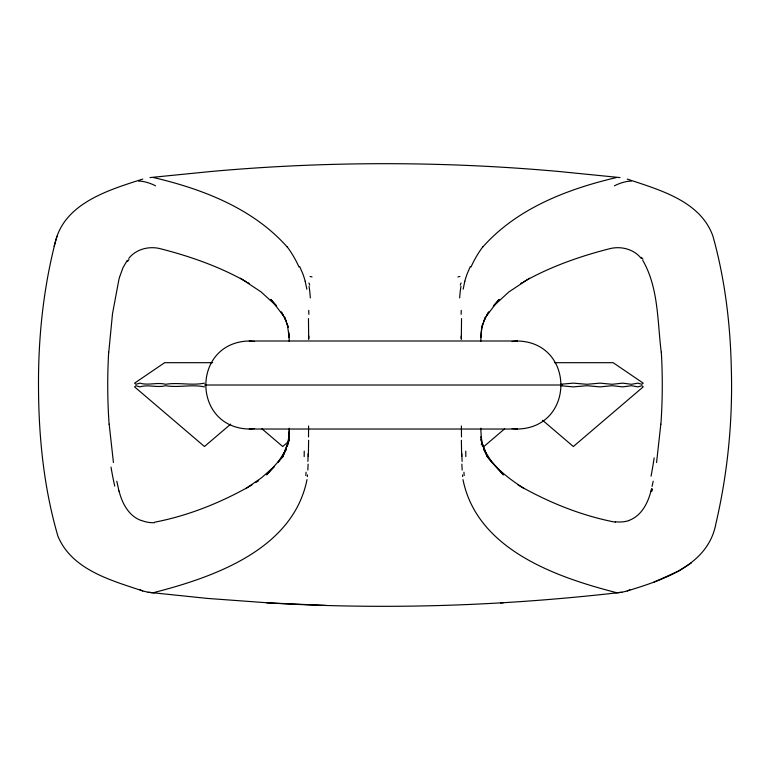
<?xml version="1.0" encoding="UTF-8"?>
<svg xmlns="http://www.w3.org/2000/svg" width="770" height="770" viewBox="0 0 770 770"><rect width="100%" height="100%" fill="white"/><g stroke="black" fill="none" stroke-linecap="round" stroke-linejoin="round"><path stroke-width="1.16" d="M461.307 339.474L461.538 318.549M308.616 440.296L308.356 456.494M289.26 428.207L288.538 440.325L288.846 436.609L287.181 446.648L289.25 439.651M308.125 464.127L307.836 470.047M480.73 341.408L481.289 332.178L482.819 323.265L481.895 327.279L485.475 316.99L483.887 321.09L488.69 311.927L486.361 316.056L499.095 299.443L493.84 305.305M108.753 352.275L112.516 313.669L118.936 279.414A39.318 6.391 -84.9 0 1 119.485 277.344M660.833 424.135L656.569 462.52M288.538 440.325L289.308 430.69M307.5 474.917L307.355 476.582M480.807 337.597L481.587 328.415M307.009 479.614C293.129 548.856 215.311 576.759 154.616 592.361M463.155 289.212L464.811 281.243M653.191 481.212L652.075 486.38M142.787 179.064C109.225 189.795 64.112 203.059 55.19 242.579C43.389 289.058 38.288 337.087 38.5 385.01C38.548 435.916 43.669 487.256 57.923 536.209C72.005 569.964 111.255 580.388 142.71 590.937L148.187 592.274L207.39 598.415L269.462 602.949C386.935 609.975 504.947 605.836 621.813 592.274L627.29 590.937C662.498 580.079 708.063 565.69 715.85 523.87C727.727 472.944 732.867 420.603 731.308 368.32C730.345 323.804 724.936 279.163 712.953 236.236C700.498 200.806 658.985 189.767 627.213 179.064M650.968 491C647.897 503.224 641.256 516.189 628.59 520.568M119.485 277.383L122.979 267.748L127.252 260.356M54.15 246.14L57.047 236.236M282.311 457.197L278.086 462.183L286.248 449.314L282.349 457.553L289.202 439.766M282.349 457.553L288.105 442.654M470.355 266.507L467.294 273.485A521.319 183 35.7 0 0 464.83 281.252M482.838 246.978C516.872 208.449 567.403 189.054 616.308 177.581M128.792 258.373C136.28 248.922 149.544 245.707 160.92 248.864C190.594 256.458 219.797 266.767 246.525 281.878M281.262 458.237L266.593 474.859L274.38 466.466L261.492 477.804L245.794 488.613M493.32 306.219L508.932 291.897L529.587 278.23M230.673 424.145L204.454 446.523L134.596 386.887L135.934 385.703L139.919 386.887C148.36 384.201 157.032 388.003 165.637 385.703C178.563 387.926 191.509 384.105 204.454 386.887M288.096 441.922L282.706 446.523L261.944 428.803M504.668 428.803L483.906 446.523L481.212 444.223M255.746 482.559L258.576 480.692M691.354 562.899L678.774 571.013L653.788 582.197M251.896 484.975C221.798 502.29 188.785 515.63 154.616 522.204M520.722 283.476L522.099 282.677M523.475 281.878C550.203 266.767 579.406 256.458 609.08 248.864C620.456 245.707 633.72 248.922 641.208 258.373M629.879 589.83L627.29 590.937M204.454 383.142C191.509 385.818 178.563 382.132 165.637 384.288C157.032 382.055 148.369 385.722 139.919 383.142L135.934 384.288L134.596 383.142L164.636 362.689L212.664 362.689M621.813 592.274L618.974 592.496M149.977 177.581L211.519 171.441C326.884 161.103 443.116 161.103 558.481 171.441L620.023 177.581M249.23 340.994C191.403 342.255 191.403 427.774 249.23 429.034L517.498 429.034C575.325 427.774 575.325 342.255 517.498 340.994L249.23 340.994L254.591 341.524M512.137 341.524L517.498 340.994M249.23 429.034L254.591 428.505M500.538 602.949L503.407 602.804M560.839 384.24L573.332 383.142L586.952 384.288L600.061 383.142L612.15 384.288L622.738 383.142L631.419 384.288L637.868 383.142L641.853 384.288L643.2 383.142L613.151 362.689L554.564 362.689M204.512 385.01L562.216 385.01M560.839 385.751L573.332 386.887L586.952 385.703L600.061 386.887L612.15 385.703L622.738 386.887L631.419 385.703L637.868 386.887L641.853 385.703L643.2 386.887L573.332 446.523L542.571 420.266M266.593 602.804L325.797 605.432M151.026 592.496L148.187 592.274M153.692 177.581C202.597 189.054 253.128 208.449 287.162 246.978M615.384 522.204C581.215 515.63 548.202 502.29 518.104 484.975M512.137 428.505L517.498 429.034M615.384 592.361C554.689 576.759 476.871 548.856 462.991 479.614M141.41 520.568C128.744 516.189 122.103 503.224 119.032 491M142.71 590.937L140.121 589.83M247.901 282.677L249.278 283.476M240.413 278.23L261.069 291.897L276.68 306.219M524.206 488.613C510.683 479.874 497.564 470.056 487.689 457.197M276.161 305.305L270.905 299.443L283.639 316.056L281.31 311.927L286.113 321.09L284.525 316.99L288.105 327.279L287.181 323.265L289.193 337.597L288.712 332.178M488.719 458.362L503.407 474.859L491.914 462.183L483.753 449.314L487.651 457.553L481.895 442.654L482.819 446.648L481.154 436.609L481.462 440.325L480.74 428.207M642.748 260.356C658.697 287.788 657.378 321.706 661.247 352.275M299.646 266.507L302.706 273.485A521.319 183 -35.7 0 1 305.17 281.252M480.769 439.708L486.024 453.434M305.19 281.243L306.845 289.212M118.503 488.883L116.809 481.212M113.431 462.52L109.167 424.135M462.645 476.582L462.5 474.917M462.164 470.047L461.875 464.127M288.894 334.065L289.27 341.408M461.644 456.494L461.384 440.296M308.462 318.549L308.693 339.474M109.109 424.231A128.869 28.933 90 0 1 108.676 352.179M127.502 261.598A192.153 51.398 83.3 0 1 129.013 259.48M154.501 522.705A373.44 107.511 -75.8 0 1 141.449 520.414M119.023 491.231A41.734 6.728 84.9 0 1 118.484 489.114M114.73 486.111A207.631 66.682 -86.8 0 1 111.015 467.12M661.324 352.179A128.869 28.933 -90 0 1 660.891 424.231M654.134 457.9A207.631 61.581 87.9 0 1 651.054 476.197M652.488 489.037A71.88 14.091 -86.7 0 1 651.988 491.067M651.632 488.555A42.793 6.911 -84.9 0 1 650.977 491.164M628.618 520.664A373.44 107.367 75.3 0 1 615.278 521.752M641.391 257.392A192.153 52.033 -82.6 0 1 642.979 259.24M138.475 181.056A428.986 105.076 74 0 1 155.569 185.82M287.248 246.91A838.357 293.967 -36.5 0 1 298.981 266.978M308.914 282.946A146.021 26.142 -73.9 0 1 309.713 285.112M310.06 276.594A167.206 22.898 -79.6 0 1 312.004 276.979M309.02 286.325A133.682 10.645 -85.9 0 1 310.329 297.932M308.751 310.339A141.699 8.191 -87.6 0 1 308.857 314.343M308.808 336.018A101.207 1.742 -89.8 0 1 308.818 338.463M308.587 425.954A91.928 1.733 89.7 0 1 308.51 436.965M308.106 453.655A112.766 6.102 87.9 0 1 307.904 461.394M304.246 451.143A189.516 18.442 84.1 0 1 304.169 456.62M306.046 472.212A131.15 19.654 78.3 0 1 305.834 475.562M154.577 592.717A461.143 114.297 -82.7 0 1 151.007 592.63M614.431 185.82A428.986 105.076 -74 0 1 631.525 181.056M471.019 266.978A838.357 293.967 36.5 0 1 482.752 246.91M460.287 285.112A146.021 26.142 73.9 0 1 461.086 282.946M457.996 276.979A167.206 22.898 79.6 0 1 459.94 276.594M459.671 297.932A133.682 10.645 85.9 0 1 460.98 286.325M461.143 314.343A141.699 8.191 87.6 0 1 461.249 310.339M461.182 338.463A101.207 1.742 89.8 0 1 461.192 336.018M461.49 436.965A91.928 1.733 -89.7 0 1 461.413 425.954M462.096 461.394A112.766 6.102 -87.9 0 1 461.894 453.655M465.831 456.62A189.516 18.442 -84.1 0 1 465.754 451.143M464.166 475.562A131.15 19.654 -78.3 0 1 463.954 472.212M618.993 592.63A461.143 114.297 82.7 0 1 615.423 592.717"/></g></svg>
